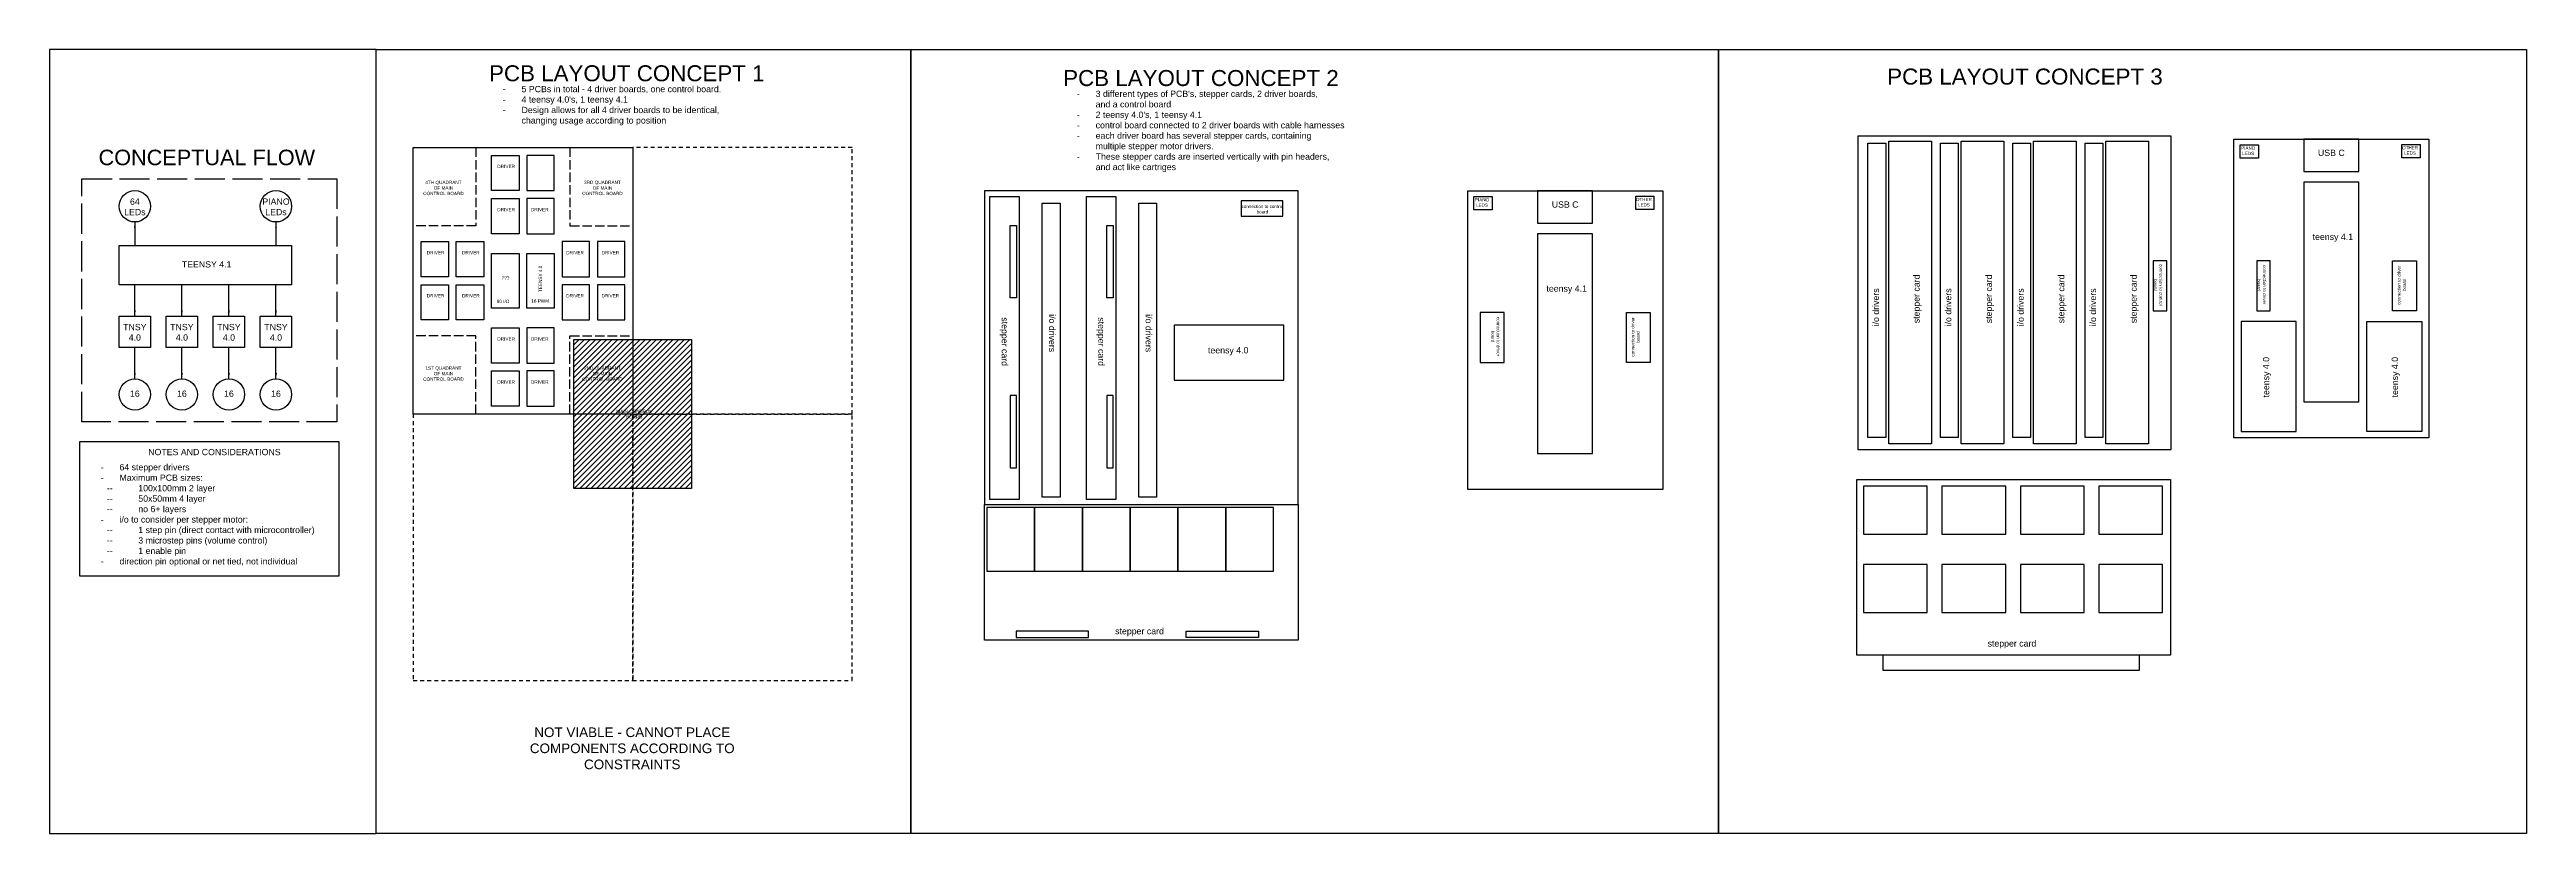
# Model space of a CAD drawing. Header units: inches. Extents: x 0.3 to 79.3, y 0 to 25.
import ezdxf

# ---------------------------------------------------------------- set-up
doc = ezdxf.new("R2010")
doc.units = ezdxf.units.IN
doc.header["$MEASUREMENT"] = 0
doc.linetypes.add('ACAD_ISO02W100', pattern=[15, 12, -3])
doc.linetypes.add('HIDDEN2', pattern=[0.1875, 0.125, -0.0625])
doc.styles.get("Standard").update_dxf_attribs({"font": 'arial.ttf'})
doc.dimstyles.get("Standard").update_dxf_attribs({"dimtxt": 0.18, "dimasz": 0.18, "dimexe": 0.18, "dimexo": 0.0625, "dimgap": 0.09, "dimtad": 0, "dimtih": 1, "dimtoh": 1, "dimdec": 4, "dimzin": 0, "dimdsep": 46, "dimtxsty": 'Standard', "dimcen": 0.09, "dimadec": 0, "dimazin": 0, "dimtfac": 1, "dimtdec": 4, "dimtofl": 0, "dimtmove": 0, "dimatfit": 3, "dimfxl": 1, "dimtolj": 1, "dimtzin": 0, "dimarcsym": 0})

# ---------------------------------------------------------------- blocks, each defined once
blk = doc.blocks.new('*U19')
blk.add_lwpolyline([(1.016, -0.762), (1.016, 0.762), (-1.016, 0.762), (-1.016, -0.762)], close=True)
blk = doc.blocks.new('*U20')
at = {"color": 0, "linetype": 'ByBlock', "lineweight": -2, "transparency": 16777216}
for p in [(0, 0), (2.502, 0), (5.004, 0), (7.506, 0), (0, -2.498), (2.502, -2.498), (5.004, -2.498), (7.506, -2.498)]:
    blk.add_blockref('*U19', p, dxfattribs=at)
blk = doc.blocks.new('*U21')
for points in [[(-1.013, 4.83), (0.349, 4.83), (0.349, -4.83), (-1.013, -4.83)], [(0.443, 4.62), (1.013, 4.62), (1.013, -4.76), (0.443, -4.76)]]:
    blk.add_lwpolyline(points, close=True)
at = {"char_height": 0.2, "attachment_point": 1, "rotation": 270}
for s, insert in [('stepper card', (-0.433, 0.98)), ('i/o drivers', (0.863, 1.08))]:
    blk.add_mtext_dynamic_manual_height_columns(s, width=1.9, gutter_width=1, heights=[0], dxfattribs=dict(at, insert=insert))
blk = doc.blocks.new('*U22')
at = {"color": 0, "linetype": 'ByBlock', "lineweight": -2, "transparency": 16777216}
for p in [(0, 0), (2.307, 0), (4.615, 0), (6.922, 0)]:
    blk.add_blockref('*U21', p, dxfattribs=at)

msp = doc.modelspace()

# ---------------------------------------------------------------- hatches: boundary and pattern name
at = {"transparency": 33554470}
h = msp.add_hatch(dxfattribs=at)
h.set_pattern_fill('ANSI31', color=256)
h.paths.add_polyline_path([(18.875, 15.75), (17, 15.75), (17, 13.375), (18.875, 13.375)])
h.paths.add_polyline_path([(20.75, 15.75), (18.875, 15.75), (18.875, 13.375), (20.75, 13.375)])
h.paths.add_polyline_path([(18.875, 13.375), (17, 13.375), (17, 11), (18.875, 11)])
h.paths.add_polyline_path([(20.75, 13.375), (18.875, 13.375), (18.875, 11), (20.75, 11)])

# ---------------------------------------------------------------- linework, layer by layer
at = {"linetype": 'ACAD_ISO02W100', "ltscale": 0.025}
for p, q in [((13.875, 21.875), (13.875, 19.375)), ((16.875, 21.875), (16.875, 19.375)), ((13.875, 19.375), (11.875, 19.375)), ((16.875, 19.375), (18.875, 19.375)), ((13.875, 15.875), (11.875, 15.875)), ((13.875, 13.375), (13.875, 15.875)), ((16.875, 13.375), (16.875, 15.875)), ((16.875, 15.875), (18.875, 15.875))]:
    msp.add_line(p, q, dxfattribs=at)
for points in [[(10.7, 25), (0.28, 25), (0.28, 0), (10.7, 0)], [(10.7, 25), (27.74, 25), (27.74, 0), (10.7, 0)], [(27.74, 25), (53.5, 25), (53.5, 0), (27.74, 0)], [(53.5, 25), (79.26, 25), (79.26, 0), (53.5, 0)], [(57.936, 12.24), (67.936, 12.24), (67.936, 22.24), (57.936, 22.24)], [(69.931, 22.142), (76.151, 22.142), (76.151, 12.62), (69.931, 12.62)], [(72.161, 21.11), (73.911, 21.11), (73.911, 22.142), (72.161, 22.142)], [(11.875, 21.875), (18.875, 21.875), (18.875, 13.375), (11.875, 13.375)], [(14.375, 21.625), (15.25, 21.625), (15.25, 20.5), (14.375, 20.5)], [(16.375, 21.625), (15.5, 21.625), (15.5, 20.5), (16.375, 20.5)], [(70.131, 21.96), (70.711, 21.96), (70.711, 21.54), (70.131, 21.54)], [(75.291, 21.97), (75.871, 21.97), (75.871, 21.55), (75.291, 21.55)], [(72.161, 13.77), (73.911, 13.77), (73.911, 20.77), (72.161, 20.77)], [(14.375, 20.25), (15.25, 20.25), (15.25, 19.125), (14.375, 19.125)], [(16.375, 20.25), (15.5, 20.25), (15.5, 19.125), (16.375, 19.125)], [(30.09, 10.492), (40.09, 10.492), (40.09, 20.492), (30.09, 20.492)], [(30.26, 20.31), (31.2, 20.31), (31.2, 10.65), (30.26, 10.65)], [(31.93, 20.1), (32.5, 20.1), (32.5, 10.72), (31.93, 10.72)], [(33.34, 20.31), (34.28, 20.31), (34.28, 10.65), (33.34, 10.65)], [(35.01, 20.1), (35.58, 20.1), (35.58, 10.72), (35.01, 10.72)], [(39.61, 20.18), (38.28, 20.18), (38.28, 19.69), (39.61, 19.69)], [(45.5, 20.492), (51.72, 20.492), (51.72, 10.97), (45.5, 10.97)], [(45.7, 20.31), (46.28, 20.31), (46.28, 19.89), (45.7, 19.89)], [(47.73, 19.46), (49.48, 19.46), (49.48, 20.492), (47.73, 20.492)], [(50.86, 20.32), (51.44, 20.32), (51.44, 19.9), (50.86, 19.9)], [(30.91, 19.39), (31.11, 19.39), (31.11, 17.08), (30.91, 17.08)], [(33.99, 19.39), (34.19, 19.39), (34.19, 17.08), (33.99, 17.08)], [(47.73, 12.12), (49.48, 12.12), (49.48, 19.12), (47.73, 19.12)], [(2.5, 18.75), (8, 18.75), (8, 17.5), (2.5, 17.5)], [(12.125, 18.875), (13, 18.875), (13, 17.75), (12.125, 17.75)], [(13.25, 18.875), (14.125, 18.875), (14.125, 17.75), (13.25, 17.75)], [(14.375, 18.5), (15.25, 18.5), (15.25, 16.75), (14.375, 16.75)], [(15.5, 18.5), (16.375, 18.5), (16.375, 16.75), (15.5, 16.75)], [(17.5, 18.875), (16.625, 18.875), (16.625, 17.75), (17.5, 17.75)], [(18.625, 18.875), (17.75, 18.875), (17.75, 17.75), (18.625, 17.75)], [(67.79, 16.67), (67.79, 18.26), (67.358, 18.26), (67.358, 16.67)], [(71.091, 16.67), (71.091, 18.26), (70.658, 18.26), (70.658, 16.67)], [(74.991, 16.67), (74.991, 18.26), (75.751, 18.26), (75.751, 16.67)], [(12.125, 17.5), (13, 17.5), (13, 16.375), (12.125, 16.375)], [(13.25, 17.5), (14.125, 17.5), (14.125, 16.375), (13.25, 16.375)], [(17.5, 17.5), (16.625, 17.5), (16.625, 16.375), (17.5, 16.375)], [(18.625, 17.5), (17.75, 17.5), (17.75, 16.375), (18.625, 16.375)], [(46.66, 15.02), (46.66, 16.61), (45.9, 16.61), (45.9, 15.02)], [(50.56, 15.02), (50.56, 16.61), (51.32, 16.61), (51.32, 15.02)], [(2.5, 16.5), (3.5, 16.5), (3.5, 15.5), (2.5, 15.5)], [(4, 16.5), (5, 16.5), (5, 15.5), (4, 15.5)], [(5.5, 16.5), (6.5, 16.5), (6.5, 15.5), (5.5, 15.5)], [(7, 16.5), (8, 16.5), (8, 15.5), (7, 15.5)], [(14.375, 16.125), (15.25, 16.125), (15.25, 15), (14.375, 15)], [(16.375, 16.125), (15.5, 16.125), (15.5, 15), (16.375, 15)], [(36.136, 16.205), (36.136, 14.455), (39.636, 14.455), (39.636, 16.205)], [(70.163, 12.823), (71.913, 12.823), (71.913, 16.323), (70.163, 16.323)], [(75.919, 12.823), (74.169, 12.823), (74.169, 16.323), (75.919, 16.323)], [(17, 15.75), (20.75, 15.75), (20.75, 11), (17, 11)], [(14.375, 14.75), (15.25, 14.75), (15.25, 13.625), (14.375, 13.625)], [(16.375, 14.75), (15.5, 14.75), (15.5, 13.625), (16.375, 13.625)], [(30.91, 11.66), (31.11, 11.66), (31.11, 13.97), (30.91, 13.97)], [(33.99, 11.66), (34.19, 11.66), (34.19, 13.97), (33.99, 13.97)], [(1.25, 12.5), (9.5, 12.5), (9.5, 8.21), (1.25, 8.21)], [(57.907, 11.292), (67.907, 11.292), (67.907, 5.681), (57.907, 5.681)], [(30.09, 10.492), (40.09, 10.492), (40.09, 6.162), (30.09, 6.162)], [(30.166, 8.36), (31.69, 8.36), (31.69, 10.392), (30.166, 10.392)], [(31.69, 8.36), (33.214, 8.36), (33.214, 10.392), (31.69, 10.392)], [(33.214, 8.36), (34.738, 8.36), (34.738, 10.392), (33.214, 10.392)], [(34.738, 8.36), (36.262, 8.36), (36.262, 10.392), (34.738, 10.392)], [(36.262, 8.36), (37.786, 8.36), (37.786, 10.392), (36.262, 10.392)], [(37.786, 8.36), (39.31, 8.36), (39.31, 10.392), (37.786, 10.392)], [(31.1, 6.452), (31.1, 6.252), (33.41, 6.252), (33.41, 6.452)], [(38.83, 6.452), (38.83, 6.252), (36.52, 6.252), (36.52, 6.452)], [(58.741, 5.681), (58.741, 5.212), (66.917, 5.212), (66.917, 5.681)]]:
    msp.add_lwpolyline(points, close=True)
at = {"linetype": 'HIDDEN2'}
for points in [[(25.875, 21.875), (18.875, 21.875), (18.875, 13.375), (25.875, 13.375)], [(18.875, 13.375), (11.875, 13.375), (11.875, 4.875), (18.875, 4.875)], [(25.875, 13.375), (18.875, 13.375), (18.875, 4.875), (25.875, 4.875)]]:
    msp.add_lwpolyline(points, close=True, dxfattribs=at)
at = {"linetype": 'ACAD_ISO02W100', "ltscale": 0.08}
msp.add_lwpolyline([(1.312, 20.875), (9.438, 20.875), (9.438, 13.125), (1.312, 13.125)], close=True, dxfattribs=at)
for centre in [(3, 20), (7.5, 20), (3, 14), (4.5, 14), (6, 14), (7.5, 14)]:
    msp.add_circle(centre, 0.5)

# ---------------------------------------------------------------- block references
at = {"rotation": 180}
msp.add_blockref('*U22', (66.199, 17.252), dxfattribs=at)
msp.add_blockref('*U20', (59.137, 10.309))

# ---------------------------------------------------------------- texts
for s, width, heights, insert, char_height, attachment_point in [('PCB LAYOUT CONCEPT 1', 9.05825, [0], (14.294, 24.498), 0.5099, 1), ("\\pxi-3,l4,t4;-^I5 PCBs in total - 4 driver boards, one control board.\\P-^I4 teensy 4.0's, 1 teensy 4.1\\P-^IDesign allows for all 4 driver boards to be identical, changing usage according to position", 8.25, [0], (14.53, 23.84), 0.2, 1), ('PCB LAYOUT CONCEPT 2', 9.05825, [0], (32.601, 24.346), 0.5099, 1), ("\\pxi-3,l4,t4;-^I3 different types of PCB's, stepper cards, 2 driver boards, and a control board\\P-^I2 teensy 4.0's, 1 teensy 4.1\\P-^Icontrol board connected to 2 driver boards with cable harnesses\\P-^Ieach driver board has several stepper cards, containing multiple stepper motor drivers.\\P-^IThese stepper cards are inserted vertically with pin headers, and act like cartriges", 8.25, [0], (32.837, 23.688), 0.2, 1), ('PCB LAYOUT CONCEPT 3', 9.05825, [0], (58.876, 24.393), 0.5099, 1), ('\\pxqc;CONCEPTUAL FLOW', 8.15933, [0], (1.216, 21.806), 0.4942, 1), ('\\pxqc;PIANO\\PLEDS', 1.34, [0], (69.718, 21.91), 0.10284, 1), ('USB C', 2.29, [0], (72.612, 21.807), 0.2, 1), ('\\pxqc;OTHER\\PLEDS', 1.34, [0], (74.878, 21.92), 0.10284, 1), ('\\pxqc;4TH QUADRANT OF MAIN CONTROL BOARD', 1.31917, [0], (12.181, 20.355), 0.10607, 7), ('DRIVER', 0.75, [0], (14.559, 21.324), 0.1061, 1), ('\\pxqc;3RD QUADRANT OF MAIN CONTROL BOARD', 1.31917, [0.467], (18.569, 20.355), 0.10607, 9), ('\\pxqc;64 LEDs', 0.5, [0], (2.75, 20.25), 0.2, 1), ('\\pxqc;PIANO LEDs', 0.5, [0], (7.25, 20.25), 0.2, 1), ('DRIVER', 0.75, [0], (14.559, 19.949), 0.1061, 1), ('DRIVER', 0.75, [0], (16.191, 19.949), 0.1061, 3), ('\\pxqc;connection to control board', 1.34, [0], (38.283, 20.047), 0.10284, 1), ('\\pxqc;PIANO\\PLEDS', 1.34, [0], (45.287, 20.26), 0.10284, 1), ('USB C', 2.29, [0], (48.181, 20.157), 0.2, 1), ('\\pxqc;OTHER\\PLEDS', 1.34, [0], (50.447, 20.27), 0.10284, 1), ('teensy 4.1', 2.29, [0], (72.442, 19.127), 0.2, 1), ('\\pxqc;TEENSY 4.1', 1.57736, [0], (4.5, 18.25), 0.2, 1), ('DRIVER', 0.75, [0], (12.309, 18.574), 0.1061, 1), ('DRIVER', 0.75, [0], (13.434, 18.574), 0.1061, 1), ('DRIVER', 0.75, [0], (17.316, 18.574), 0.1061, 3), ('DRIVER', 0.75, [0], (18.441, 18.574), 0.1061, 3), ('???', 0.75, [0], (14.943, 17.77), 0.1061, 3), ('teensy 4.1', 2.29, [0], (48.011, 17.477), 0.2, 1), ('DRIVER', 0.75, [0], (12.309, 17.199), 0.1061, 1), ('DRIVER', 0.75, [0], (13.434, 17.199), 0.1061, 1), ('80 I/O', 0.75, [0], (14.943, 17.02), 0.1061, 3), ('16 PWM', 0.75, [0], (16.209, 17.036), 0.1061, 3), ('DRIVER', 0.75, [0], (17.316, 17.199), 0.1061, 3), ('DRIVER', 0.75, [0], (18.441, 17.199), 0.1061, 3), ('\\pxqc;TNSY 4.0', 0.5, [0], (2.75, 16.25), 0.2, 1), ('\\pxqc;TNSY 4.0', 0.5, [0], (4.25, 16.25), 0.2, 1), ('\\pxqc;TNSY 4.0', 0.5, [0], (5.75, 16.25), 0.2, 1), ('\\pxqc;TNSY 4.0', 0.5, [0], (7.25, 16.25), 0.2, 1), ('DRIVER', 0.75, [0], (14.559, 15.824), 0.1061, 1), ('DRIVER', 0.75, [0], (16.191, 15.824), 0.1061, 3), ('teensy 4.0', 2.29, [0], (37.22, 15.51), 0.2, 1), ('\\pxqc;1ST QUADRANT OF MAIN CONTROL BOARD', 1.31917, [0], (12.181, 14.895), 0.10607, 1), ('DRIVER', 0.75, [0], (14.559, 14.449), 0.1061, 1), ('DRIVER', 0.75, [0], (16.191, 14.449), 0.1061, 3), ('\\pxqc;2ND QUADRANT OF MAIN CONTROL BOARD', 1.31917, [0], (18.569, 14.895), 0.10607, 3), ('\\pxqc;16', 0.5, [0], (2.75, 14.125), 0.2, 1), ('\\pxqc;16', 0.5, [0], (4.25, 14.125), 0.2, 1), ('\\pxqc;16', 0.5, [0], (5.75, 14.125), 0.2, 1), ('\\pxqc;16', 0.5, [0], (7.25, 14.125), 0.2, 1), ('\\pxqc;MAIN CONTROL BOARD', 1.31917, [0], (19.581, 13.514), 0.10607, 3), ('\\pxqc;NOTES AND CONSIDERATIONS', 5.98492, [0], (2.545, 12.264), 0.2, 1), ('\\pxi-3,l4,t4;-^I64 stepper drivers\\P-^IMaximum PCB sizes:\\P\\pi-5,l7,t7;--^I100x100mm 2 layer\\P--^I50x50mm 4 layer\\P--^Ino 6+ layers\\P\\pi-3,l4,t4;-^Ii/o to consider per stepper motor:\\P\\pi-5,l7,t7;--^I1 step pin (direct contact with microcontroller)\\P--^I3 microstep pins (volume control)\\P--^I1 enable pin\\P\\pi-3,l4,t4;-^Idirection pin optional or net tied, not individual', 7.45, [0], (1.71, 11.78), 0.2, 1), ('stepper card', 2.07, [0], (34.26, 6.552), 0.2, 1), ('stepper card', 2.07, [0], (62.077, 6.16), 0.2, 1), ('\\pxqc;NOT VIABLE - CANNOT PLACE COMPONENTS ACCORDING TO CONSTRAINTS', 6.83425, [0], (15.443, 3.381), 0.30715, 1)]:
    msp.add_mtext_dynamic_manual_height_columns(s, width=width, gutter_width=1, heights=heights, dxfattribs=dict(insert=insert, char_height=char_height, attachment_point=attachment_point))
for s, width, insert, char_height, attachment_point, rotation in [('TEENSY 4.0', 0.94417, (15.876, 18.106), 0.1061, 3, 90), ('\\pxqc;connection to control board', 1.34, (67.657, 18.167), 0.10284, 1, 270), ('\\pxqc;connection to driver board', 1.34, (70.958, 18.167), 0.10284, 1, 270), ('\\pxqc;connection to driver board', 1.34, (75.418, 16.814), 0.10284, 7, 90), ('stepper card', 1.9, (30.84, 16.46), 0.2, 1, 270), ('i/o drivers', 1.9, (32.35, 16.56), 0.2, 1, 270), ('stepper card', 1.9, (33.92, 16.46), 0.2, 1, 270), ('i/o drivers', 1.9, (35.43, 16.56), 0.2, 1, 270), ('\\pxqc;connection to driver board', 1.34, (46.527, 16.517), 0.10284, 1, 270), ('\\pxqc;connection to driver board', 1.34, (50.987, 15.163), 0.10284, 7, 90), ('teensy 4.0', 2.29, (70.858, 13.907), 0.2, 1, 90), ('teensy 4.0', 2.29, (75.224, 13.907), 0.2, 7, 90)]:
    msp.add_mtext_dynamic_manual_height_columns(s, width=width, gutter_width=1, heights=[0], dxfattribs=dict(insert=insert, char_height=char_height, attachment_point=attachment_point, rotation=rotation))

# ---------------------------------------------------------------- leaders
for points in [[(3, 19.5), (3, 18.75)], [(7.5, 19.5), (7.5, 18.75)], [(3, 16.5), (3, 17.5)], [(4.5, 16.5), (4.5, 17.5)], [(6, 16.5), (6, 17.5)], [(7.5, 16.5), (7.5, 17.5)], [(3, 14.5), (3, 15.5)], [(4.5, 14.5), (4.5, 15.5)], [(6, 14.5), (6, 15.5)], [(7.5, 14.5), (7.5, 15.5)]]:
    msp.add_leader(points, dimstyle='Standard', override={"dimgap": 0.09, "dimtad": 0})

doc.saveas('drawing.dxf')
